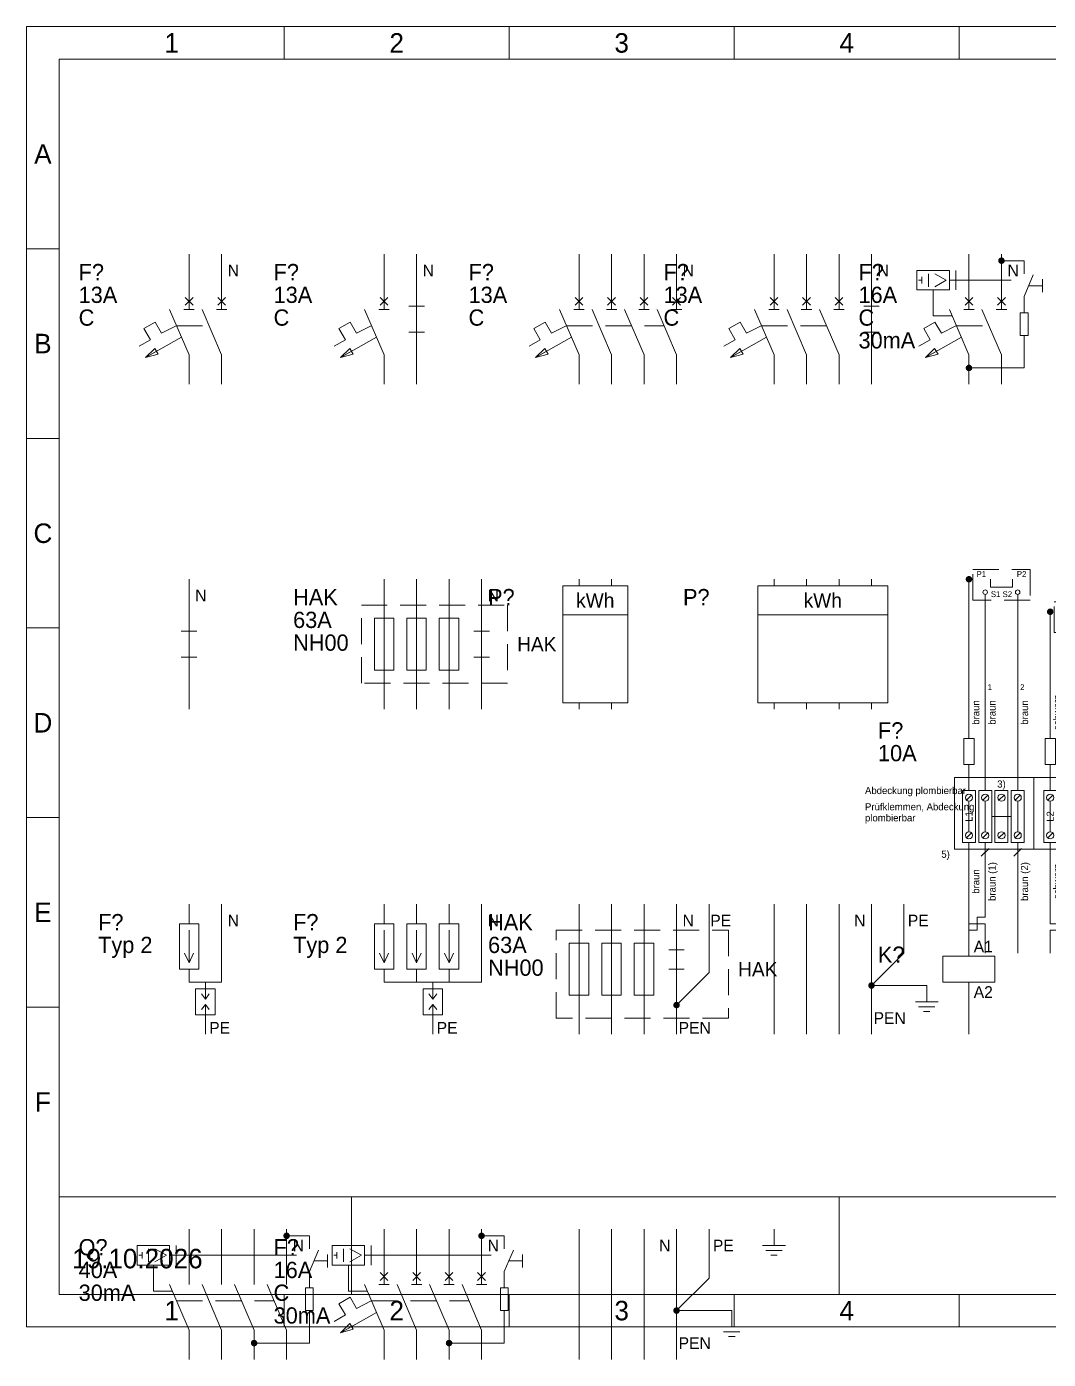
# Model space of a CAD drawing. Header units: millimetres. Extents: x 5 to 292, y 0 to 205.
# Drawn here: x 5 to 162.2, y 0 to 205 of the extents above; entities that cross this region are included whole.
import ezdxf
from ezdxf.enums import TextEntityAlignment as Align

# ---------------------------------------------------------------- set-up
doc = ezdxf.new("R2010")
doc.units = ezdxf.units.MM
doc.linetypes.add('DASHED', pattern=[6, 4, -2])
for name, color, linetype, lineweight in [('SCH_RAHMEN', 7, 'Continuous', 0), ('SCH_SCHRIFTFELD', 7, 'Continuous', 0), ('SCH_SYMBOLE', 7, 'Continuous', 0), ('SCH_TEXT', 7, 'Continuous', 0)]:
    doc.layers.add(name, color=color, linetype=linetype, lineweight=lineweight)

# ---------------------------------------------------------------- blocks, each defined once
blk = doc.blocks.new('SCHRIFTFELD')
at = {"layer": 'SCH_SCHRIFTFELD'}
for p, q in [((45, 0), (45, 15)), ((120, 0), (120, 15)), ((200, 0), (200, 15)), ((235, 0), (235, 15)), ((200, 7.5), (277, 7.5))]:
    blk.add_line(p, q, dxfattribs=at)
blk.add_lwpolyline([(0, 0), (277, 0), (277, 15), (0, 15), (0, 0)], dxfattribs=at)
for tag, p in [('GEZEICHNET', (2, 10)), ('OBJEKT', (47, 10)), ('TITEL', (122, 10)), ('AUFTRAG', (202, 10)), ('BLATT', (237, 10)), ('DATUM', (2, 4)), ('SCHEMA', (202, 3.5)), ('INDEX', (237, 3.5))]:
    blk.add_attdef(tag, p, '', height=3, dxfattribs=at)
blk = doc.blocks.new('LS_1PN')
at = {"layer": 'SCH_SYMBOLE'}
for p, q in [((0, 0), (0, -8.5)), ((5, 0), (5, -8.5)), ((-0.6, -7.85), (0.6, -6.65)), ((0.6, -7.85), (-0.6, -6.65)), ((4.4, -7.85), (5.6, -6.65)), ((5.6, -7.85), (4.4, -6.65)), ((-3, -8.5), (0, -15.5)), ((-0.8, -8.5), (0.8, -8.5)), ((2, -8.5), (5, -15.5)), ((4.2, -8.5), (5.8, -8.5)), ((-6.96, -11.44), (-5.23, -10.44)), ((-5.96, -13.17), (-6.96, -11.44)), ((-5.23, -10.44), (-4.23, -12.17)), ((-4.23, -12.17), (-2, -11)), ((-7.7, -14.17), (-5.96, -13.17)), ((-6.7, -15.9), (-1.17, -12.78)), ((-6.7, -15.9), (-5.28, -14.49)), ((-6.7, -15.9), (-5.02, -14.94)), ((-6.7, -15.9), (-4.76, -15.38)), ((-5.28, -14.49), (-4.76, -15.38)), ((0, -15.5), (0, -20)), ((5, -15.5), (5, -20))]:
    blk.add_line(p, q, dxfattribs=at)
at = {"layer": 'SCH_SYMBOLE', "linetype": 'DASHED'}
blk.add_line((-1.93, -11), (3.07, -11), dxfattribs=at)
at = {"layer": 'SCH_SYMBOLE'}
blk.add_text('N', height=1.8, dxfattribs=at).set_placement((6.8, -2.5), align=Align.MIDDLE_CENTER)
at = {"layer": 'SCH_TEXT'}
for tag, p in [('BMK', (-17, -4)), ('STROM', (-17, -7.5)), ('CHAR', (-17, -11))]:
    blk.add_attdef(tag, p, '', height=2.5, dxfattribs=at)
blk = doc.blocks.new('LS_1PT')
at = {"layer": 'SCH_SYMBOLE'}
for p, q in [((0, 0), (0, -8.5)), ((5, 0), (5, -20)), ((-0.6, -7.85), (0.6, -6.65)), ((0.6, -7.85), (-0.6, -6.65)), ((3.8, -8), (6.2, -8)), ((-3, -8.5), (0, -15.5)), ((-0.8, -8.5), (0.8, -8.5)), ((-6.96, -11.44), (-5.23, -10.44)), ((-5.96, -13.17), (-6.96, -11.44)), ((-5.23, -10.44), (-4.23, -12.17)), ((-4.23, -12.17), (-2, -11)), ((3.8, -12), (6.2, -12)), ((-7.7, -14.17), (-5.96, -13.17)), ((-6.7, -15.9), (-1.17, -12.78)), ((-6.7, -15.9), (-5.28, -14.49)), ((-6.7, -15.9), (-5.02, -14.94)), ((-6.7, -15.9), (-4.76, -15.38)), ((-5.28, -14.49), (-4.76, -15.38)), ((0, -15.5), (0, -20))]:
    blk.add_line(p, q, dxfattribs=at)
blk.add_text('N', height=1.8, dxfattribs=at).set_placement((6.8, -2.5), align=Align.MIDDLE_CENTER)
at = {"layer": 'SCH_TEXT'}
for tag, p in [('BMK', (-17, -4)), ('STROM', (-17, -7.5)), ('CHAR', (-17, -11))]:
    blk.add_attdef(tag, p, '', height=2.5, dxfattribs=at)
blk = doc.blocks.new('LS_3PN')
at = {"layer": 'SCH_SYMBOLE'}
for p, q in [((0, 0), (0, -8.5)), ((5, 0), (5, -8.5)), ((10, 0), (10, -8.5)), ((15, 0), (15, -8.5)), ((-0.6, -7.85), (0.6, -6.65)), ((0.6, -7.85), (-0.6, -6.65)), ((4.4, -7.85), (5.6, -6.65)), ((5.6, -7.85), (4.4, -6.65)), ((9.4, -7.85), (10.6, -6.65)), ((10.6, -7.85), (9.4, -6.65)), ((14.4, -7.85), (15.6, -6.65)), ((15.6, -7.85), (14.4, -6.65)), ((-3, -8.5), (0, -15.5)), ((-0.8, -8.5), (0.8, -8.5)), ((2, -8.5), (5, -15.5)), ((4.2, -8.5), (5.8, -8.5)), ((7, -8.5), (10, -15.5)), ((9.2, -8.5), (10.8, -8.5)), ((12, -8.5), (15, -15.5)), ((14.2, -8.5), (15.8, -8.5)), ((-6.96, -11.44), (-5.23, -10.44)), ((-5.96, -13.17), (-6.96, -11.44)), ((-5.23, -10.44), (-4.23, -12.17)), ((-4.23, -12.17), (-2, -11)), ((-7.7, -14.17), (-5.96, -13.17)), ((-6.7, -15.9), (-1.17, -12.78)), ((-6.7, -15.9), (-5.28, -14.49)), ((-6.7, -15.9), (-5.02, -14.94)), ((-6.7, -15.9), (-4.76, -15.38)), ((-5.28, -14.49), (-4.76, -15.38)), ((0, -15.5), (0, -20)), ((5, -15.5), (5, -20)), ((10, -15.5), (10, -20)), ((15, -15.5), (15, -20))]:
    blk.add_line(p, q, dxfattribs=at)
at = {"layer": 'SCH_SYMBOLE', "linetype": 'DASHED'}
blk.add_line((-1.93, -11), (13.07, -11), dxfattribs=at)
at = {"layer": 'SCH_SYMBOLE'}
blk.add_text('N', height=1.8, dxfattribs=at).set_placement((16.8, -2.5), align=Align.MIDDLE_CENTER)
at = {"layer": 'SCH_TEXT'}
for tag, p in [('BMK', (-17, -4)), ('STROM', (-17, -7.5)), ('CHAR', (-17, -11))]:
    blk.add_attdef(tag, p, '', height=2.5, dxfattribs=at)
blk = doc.blocks.new('LS_3PT')
at = {"layer": 'SCH_SYMBOLE'}
for p, q in [((0, 0), (0, -8.5)), ((5, 0), (5, -8.5)), ((10, 0), (10, -8.5)), ((15, 0), (15, -20)), ((-0.6, -7.85), (0.6, -6.65)), ((0.6, -7.85), (-0.6, -6.65)), ((4.4, -7.85), (5.6, -6.65)), ((5.6, -7.85), (4.4, -6.65)), ((9.4, -7.85), (10.6, -6.65)), ((10.6, -7.85), (9.4, -6.65)), ((13.8, -8), (16.2, -8)), ((-3, -8.5), (0, -15.5)), ((-0.8, -8.5), (0.8, -8.5)), ((2, -8.5), (5, -15.5)), ((4.2, -8.5), (5.8, -8.5)), ((7, -8.5), (10, -15.5)), ((9.2, -8.5), (10.8, -8.5)), ((-6.96, -11.44), (-5.23, -10.44)), ((-5.96, -13.17), (-6.96, -11.44)), ((-5.23, -10.44), (-4.23, -12.17)), ((-4.23, -12.17), (-2, -11)), ((13.8, -12), (16.2, -12)), ((-7.7, -14.17), (-5.96, -13.17)), ((-6.7, -15.9), (-1.17, -12.78)), ((-6.7, -15.9), (-5.28, -14.49)), ((-6.7, -15.9), (-5.02, -14.94)), ((-6.7, -15.9), (-4.76, -15.38)), ((-5.28, -14.49), (-4.76, -15.38)), ((0, -15.5), (0, -20)), ((5, -15.5), (5, -20)), ((10, -15.5), (10, -20))]:
    blk.add_line(p, q, dxfattribs=at)
at = {"layer": 'SCH_SYMBOLE', "linetype": 'DASHED'}
blk.add_line((-1.93, -11), (8.07, -11), dxfattribs=at)
at = {"layer": 'SCH_SYMBOLE'}
blk.add_text('N', height=1.8, dxfattribs=at).set_placement((16.8, -2.5), align=Align.MIDDLE_CENTER)
at = {"layer": 'SCH_TEXT'}
for tag, p in [('BMK', (-17, -4)), ('STROM', (-17, -7.5)), ('CHAR', (-17, -11))]:
    blk.add_attdef(tag, p, '', height=2.5, dxfattribs=at)
blk = doc.blocks.new('RCBO_1PN')
at = {"layer": 'SCH_SYMBOLE'}
for p, q in [((0, 0), (0, -8.5)), ((5, 0), (5, -8.5)), ((5, -1), (8.5, -1)), ((8.5, -1), (8.5, -3)), ((-8, -2.5), (-3, -2.5)), ((-8, -5.5), (-8, -2.5)), ((-7.75, -4), (-7.25, -4)), ((-7.25, -4.5), (-7.25, -3.5)), ((-6.25, -5), (-6.25, -3)), ((-5.25, -3), (-3.5, -4)), ((-3.5, -4), (-5.25, -5)), ((-3, -2.5), (-3, -5.5)), ((-3, -4), (6.5, -4)), ((-2, -2.5), (-2, -5.5)), ((8.5, -6.5), (9.9, -3.2)), ((11.3, -3.85), (11.3, -5.85)), ((-3, -5.5), (-8, -5.5)), ((9.2, -4.85), (11.3, -4.85)), ((-0.6, -7.85), (0.6, -6.65)), ((0.6, -7.85), (-0.6, -6.65)), ((4.4, -7.85), (5.6, -6.65)), ((5.6, -7.85), (4.4, -6.65)), ((8.5, -6.5), (8.5, -9)), ((-3, -8.5), (0, -15.5)), ((-0.8, -8.5), (0.8, -8.5)), ((2, -8.5), (5, -15.5)), ((4.2, -8.5), (5.8, -8.5)), ((7.9, -9), (9.1, -9)), ((7.9, -12.5), (7.9, -9)), ((9.1, -9), (9.1, -12.5)), ((-6.96, -11.44), (-5.23, -10.44)), ((-5.96, -13.17), (-6.96, -11.44)), ((-5.23, -10.44), (-4.23, -12.17)), ((-4.23, -12.17), (-2, -11)), ((-7.7, -14.17), (-5.96, -13.17)), ((-6.7, -15.9), (-1.17, -12.78)), ((9.1, -12.5), (7.9, -12.5)), ((8.5, -12.5), (8.5, -17.5)), ((-6.7, -15.9), (-5.28, -14.49)), ((-6.7, -15.9), (-5.02, -14.94)), ((-6.7, -15.9), (-4.76, -15.38)), ((-5.28, -14.49), (-4.76, -15.38)), ((0, -15.5), (0, -20)), ((5, -15.5), (5, -20)), ((8.5, -17.5), (0, -17.5))]:
    blk.add_line(p, q, dxfattribs=at)
at = {"layer": 'SCH_SYMBOLE', "linetype": 'DASHED'}
for p, q in [((-5.5, -5.5), (-5.5, -9.5)), ((-5.5, -9.5), (-2.57, -9.5)), ((-1.93, -11), (3.07, -11))]:
    blk.add_line(p, q, dxfattribs=at)
at = {"layer": 'SCH_SYMBOLE', "const_width": 0.5}
for points in [[(4.75, -1, 1), (5.25, -1, 1)], [(-0.25, -17.5, 1), (0.25, -17.5, 1)]]:
    blk.add_lwpolyline(points, format="xyb", close=True, dxfattribs=at)
at = {"layer": 'SCH_SYMBOLE'}
blk.add_text('N', height=1.8, dxfattribs=at).set_placement((6.8, -2.5), align=Align.MIDDLE_CENTER)
at = {"layer": 'SCH_TEXT'}
for tag, p in [('BMK', (-17, -4)), ('STROM', (-17, -7.5)), ('CHAR', (-17, -11)), ('IDN', (-17, -14.5))]:
    blk.add_attdef(tag, p, '', height=2.5, dxfattribs=at)
blk = doc.blocks.new('NTRENN_1P')
at = {"layer": 'SCH_SYMBOLE'}
for p, q in [((0, 0), (0, -20)), ((-1.2, -8), (1.2, -8)), ((-1.2, -12), (1.2, -12))]:
    blk.add_line(p, q, dxfattribs=at)
blk.add_text('N', height=1.8, dxfattribs=at).set_placement((1.8, -2.5), align=Align.MIDDLE_CENTER)
at = {"layer": 'SCH_TEXT'}
blk.add_attdef('BMK', (-14, -4), '', height=2.5, dxfattribs=at)
blk = doc.blocks.new('HAK_4P')
at = {"layer": 'SCH_SYMBOLE'}
for p, q in [((0, 0), (0, -6)), ((5, 0), (5, -6)), ((10, 0), (10, -6)), ((15, 0), (15, -20)), ((-1.5, -6), (1.5, -6)), ((-1.5, -14), (-1.5, -6)), ((0, -6), (0, -14)), ((1.5, -6), (1.5, -14)), ((3.5, -6), (6.5, -6)), ((3.5, -14), (3.5, -6)), ((5, -6), (5, -14)), ((6.5, -6), (6.5, -14)), ((8.5, -6), (11.5, -6)), ((8.5, -14), (8.5, -6)), ((10, -6), (10, -14)), ((11.5, -6), (11.5, -14)), ((13.8, -8), (16.2, -8)), ((13.8, -12), (16.2, -12)), ((1.5, -14), (-1.5, -14)), ((0, -14), (0, -20)), ((6.5, -14), (3.5, -14)), ((5, -14), (5, -20)), ((11.5, -14), (8.5, -14)), ((10, -14), (10, -20))]:
    blk.add_line(p, q, dxfattribs=at)
at = {"layer": 'SCH_SYMBOLE', "linetype": 'DASHED'}
for p, q in [((-3.5, -4), (19, -4)), ((-3.5, -16), (-3.5, -4)), ((19, -4), (19, -16)), ((19, -16), (-3.5, -16))]:
    blk.add_line(p, q, dxfattribs=at)
at = {"layer": 'SCH_SYMBOLE'}
for s, height, p in [('N', 1.8, (16.8, -2.5)), ('HAK', 2.2, (23.5, -10))]:
    blk.add_text(s, height=height, dxfattribs=at).set_placement(p, align=Align.MIDDLE_CENTER)
at = {"layer": 'SCH_TEXT'}
for tag, p in [('BMK', (-14, -4)), ('STROM', (-14, -7.5)), ('GROESSE', (-14, -11))]:
    blk.add_attdef(tag, p, '', height=2.5, dxfattribs=at)
blk = doc.blocks.new('ZAEHLER_2P')
at = {"layer": 'SCH_SYMBOLE'}
for p, q in [((0, 0), (0, -1)), ((5, 0), (5, -1)), ((-2.5, -1), (7.5, -1)), ((-2.5, -19), (-2.5, -1)), ((7.5, -1), (7.5, -19)), ((-2.5, -5.5), (7.5, -5.5)), ((7.5, -19), (-2.5, -19)), ((0, -19), (0, -20)), ((5, -19), (5, -20))]:
    blk.add_line(p, q, dxfattribs=at)
blk.add_text('kWh', height=2.2, dxfattribs=at).set_placement((2.5, -3.25), align=Align.MIDDLE_CENTER)
at = {"layer": 'SCH_TEXT'}
for tag, p in [('BMK', (-14, -4)), ('ZAEHLERNR', (-14, -7.5))]:
    blk.add_attdef(tag, p, '', height=2.5, dxfattribs=at)
blk = doc.blocks.new('ZAEHLER_4P')
at = {"layer": 'SCH_SYMBOLE'}
for p, q in [((0, 0), (0, -1)), ((5, 0), (5, -1)), ((10, 0), (10, -1)), ((15, 0), (15, -1)), ((-2.5, -1), (17.5, -1)), ((-2.5, -19), (-2.5, -1)), ((17.5, -1), (17.5, -19)), ((-2.5, -5.5), (17.5, -5.5)), ((17.5, -19), (-2.5, -19)), ((0, -19), (0, -20)), ((5, -19), (5, -20)), ((10, -19), (10, -20)), ((15, -19), (15, -20))]:
    blk.add_line(p, q, dxfattribs=at)
blk.add_text('kWh', height=2.2, dxfattribs=at).set_placement((7.5, -3.25), align=Align.MIDDLE_CENTER)
at = {"layer": 'SCH_TEXT'}
for tag, p in [('BMK', (-14, -4)), ('ZAEHLERNR', (-14, -7.5))]:
    blk.add_attdef(tag, p, '', height=2.5, dxfattribs=at)
blk = doc.blocks.new('ZW_WANDLER')
at = {"layer": 'SCH_SYMBOLE'}
for p, q in [((0, 0), (0, -24.5)), ((3.3, 0), (3.3, -1.2)), ((6.7, -1.2), (6.7, 0)), ((3.3, -1.2), (6.7, -1.2)), ((2.5, -2.35), (2.5, -32.5)), ((7.5, -2.35), (7.5, -32.5)), ((12.5, -5), (12.5, -24.5)), ((15.8, -5), (15.8, -6.2)), ((19.2, -6.2), (19.2, -5)), ((15, -7.35), (15, -32.5)), ((15.8, -6.2), (19.2, -6.2)), ((20, -7.35), (20, -32.5)), ((25, -10), (25, -24.5)), ((28.3, -10), (28.3, -11.2)), ((31.7, -11.2), (31.7, -10)), ((28.3, -11.2), (31.7, -11.2)), ((27.5, -12.35), (27.5, -32.5)), ((32.5, -12.35), (32.5, -32.5)), ((37.5, -15), (37.5, -32.5)), ((-0.8, -24.5), (0.8, -24.5)), ((-0.8, -28.5), (-0.8, -24.5)), ((0.8, -24.5), (0.8, -28.5)), ((11.7, -24.5), (13.3, -24.5)), ((11.7, -28.5), (11.7, -24.5)), ((13.3, -24.5), (13.3, -28.5)), ((24.2, -24.5), (25.8, -24.5)), ((24.2, -28.5), (24.2, -24.5)), ((25.8, -24.5), (25.8, -28.5)), ((36.4, -25), (38.6, -25)), ((0.8, -28.5), (-0.8, -28.5)), ((0, -28.5), (0, -32.5)), ((13.3, -28.5), (11.7, -28.5)), ((12.5, -28.5), (12.5, -32.5)), ((25.8, -28.5), (24.2, -28.5)), ((25, -28.5), (25, -32.5)), ((36.4, -27), (38.6, -27)), ((-2.25, -30.5), (39.75, -30.5)), ((-2.25, -41.5), (-2.25, -30.5)), ((10, -30.5), (10, -41.5)), ((22.5, -30.5), (22.5, -41.5)), ((35, -30.5), (35, -41.5)), ((39.75, -30.5), (39.75, -41.5)), ((-1, -32.5), (1, -32.5)), ((-1, -40.5), (-1, -32.5)), ((1, -32.5), (1, -40.5)), ((1.5, -32.5), (3.5, -32.5)), ((1.5, -40.5), (1.5, -32.5)), ((3.5, -32.5), (3.5, -40.5)), ((4, -32.5), (6, -32.5)), ((4, -40.5), (4, -32.5)), ((6, -32.5), (6, -40.5)), ((6.5, -32.5), (8.5, -32.5)), ((6.5, -40.5), (6.5, -32.5)), ((8.5, -32.5), (8.5, -40.5)), ((11.5, -32.5), (13.5, -32.5)), ((11.5, -40.5), (11.5, -32.5)), ((13.5, -32.5), (13.5, -40.5)), ((14, -32.5), (16, -32.5)), ((14, -40.5), (14, -32.5)), ((16, -32.5), (16, -40.5)), ((16.5, -32.5), (18.5, -32.5)), ((16.5, -40.5), (16.5, -32.5)), ((18.5, -32.5), (18.5, -40.5)), ((19, -32.5), (21, -32.5)), ((19, -40.5), (19, -32.5)), ((21, -32.5), (21, -40.5)), ((24, -32.5), (26, -32.5)), ((24, -40.5), (24, -32.5)), ((26, -32.5), (26, -40.5)), ((26.5, -32.5), (28.5, -32.5)), ((26.5, -40.5), (26.5, -32.5)), ((28.5, -32.5), (28.5, -40.5)), ((29, -32.5), (31, -32.5)), ((29, -40.5), (29, -32.5)), ((31, -32.5), (31, -40.5)), ((31.5, -32.5), (33.5, -32.5)), ((31.5, -40.5), (31.5, -32.5)), ((33.5, -32.5), (33.5, -40.5)), ((36.5, -32.5), (38.5, -32.5)), ((36.5, -40.5), (36.5, -32.5)), ((38.5, -32.5), (38.5, -40.5)), ((-0.44, -34.04), (0.44, -33.16)), ((0, -34.2), (0, -38.8)), ((2.06, -34.04), (2.94, -33.16)), ((2.5, -34.2), (2.5, -38.8)), ((4.56, -34.04), (5.44, -33.16)), ((7.06, -34.04), (7.94, -33.16)), ((7.5, -34.2), (7.5, -38.8)), ((12.06, -34.04), (12.94, -33.16)), ((12.5, -34.2), (12.5, -38.8)), ((14.56, -34.04), (15.44, -33.16)), ((15, -34.2), (15, -38.8)), ((17.06, -34.04), (17.94, -33.16)), ((19.56, -34.04), (20.44, -33.16)), ((20, -34.2), (20, -38.8)), ((24.56, -34.04), (25.44, -33.16)), ((25, -34.2), (25, -38.8)), ((27.06, -34.04), (27.94, -33.16)), ((27.5, -34.2), (27.5, -38.8)), ((29.56, -34.04), (30.44, -33.16)), ((32.06, -34.04), (32.94, -33.16)), ((32.5, -34.2), (32.5, -38.8)), ((37.06, -34.04), (37.94, -33.16)), ((37.5, -34.2), (37.5, -38.8)), ((3.5, -36.5), (6.5, -36.5)), ((16, -36.5), (19, -36.5)), ((28.5, -36.5), (31.5, -36.5)), ((1, -40.5), (-1, -40.5)), ((-0.44, -39.84), (0.44, -38.96)), ((0, -40.5), (0, -53)), ((3.5, -40.5), (1.5, -40.5)), ((2.06, -39.84), (2.94, -38.96)), ((2.5, -40.5), (2.5, -52)), ((6, -40.5), (4, -40.5)), ((4.56, -39.84), (5.44, -38.96)), ((8.5, -40.5), (6.5, -40.5)), ((7.06, -39.84), (7.94, -38.96)), ((7.5, -40.5), (7.5, -57.5)), ((13.5, -40.5), (11.5, -40.5)), ((12.06, -39.84), (12.94, -38.96)), ((12.5, -40.5), (12.5, -53)), ((16, -40.5), (14, -40.5)), ((14.56, -39.84), (15.44, -38.96)), ((15, -40.5), (15, -52)), ((18.5, -40.5), (16.5, -40.5)), ((17.06, -39.84), (17.94, -38.96)), ((21, -40.5), (19, -40.5)), ((19.56, -39.84), (20.44, -38.96)), ((20, -40.5), (20, -57.5)), ((26, -40.5), (24, -40.5)), ((24.56, -39.84), (25.44, -38.96)), ((25, -40.5), (25, -53)), ((28.5, -40.5), (26.5, -40.5)), ((27.06, -39.84), (27.94, -38.96)), ((27.5, -40.5), (27.5, -52)), ((31, -40.5), (29, -40.5)), ((29.56, -39.84), (30.44, -38.96)), ((33.5, -40.5), (31.5, -40.5)), ((32.06, -39.84), (32.94, -38.96)), ((32.5, -40.5), (32.5, -57.5)), ((38.5, -40.5), (36.5, -40.5)), ((37.06, -39.84), (37.94, -38.96)), ((37.5, -40.5), (37.5, -57.5)), ((39.75, -41.5), (-2.25, -41.5)), ((1.9, -42.6), (3.1, -41.4)), ((6.9, -42.6), (8.1, -41.4)), ((14.4, -42.6), (15.6, -41.4)), ((19.4, -42.6), (20.6, -41.4)), ((26.9, -42.6), (28.1, -41.4)), ((31.9, -42.6), (33.1, -41.4)), ((0, -53), (2.5, -53)), ((2.5, -52), (1.25, -52)), ((1.25, -52), (1.25, -54)), ((2.5, -53), (2.5, -57.5)), ((12.5, -53), (15, -53)), ((15, -52), (13.75, -52)), ((13.75, -52), (13.75, -54)), ((15, -53), (15, -57.5)), ((25, -53), (27.5, -53)), ((27.5, -52), (26.25, -52)), ((26.25, -52), (26.25, -54)), ((27.5, -53), (27.5, -57.5)), ((1.25, -54), (0, -54)), ((0, -54), (0, -57.5)), ((13.75, -54), (12.5, -54)), ((12.5, -54), (12.5, -57.5)), ((26.25, -54), (25, -54)), ((25, -54), (25, -57.5))]:
    blk.add_line(p, q, dxfattribs=at)
at = {"layer": 'SCH_SYMBOLE', "linetype": 'DASHED'}
for p, q in [((0.6, 1.5), (9.4, 1.5)), ((0.6, -3.2), (0.6, 1.5)), ((9.4, 1.5), (9.4, -3.2)), ((9.4, -3.2), (0.6, -3.2)), ((13.1, -3.5), (21.9, -3.5)), ((13.1, -8.2), (13.1, -3.5)), ((21.9, -3.5), (21.9, -8.2)), ((21.9, -8.2), (13.1, -8.2)), ((25.6, -8.5), (34.4, -8.5)), ((25.6, -13.2), (25.6, -8.5)), ((34.4, -8.5), (34.4, -13.2)), ((34.4, -13.2), (25.6, -13.2))]:
    blk.add_line(p, q, dxfattribs=at)
at = {"layer": 'SCH_SYMBOLE', "const_width": 0.5}
for points in [[(-0.25, 0, 1), (0.25, 0, 1)], [(12.25, -5, 1), (12.75, -5, 1)], [(24.75, -10, 1), (25.25, -10, 1)], [(37.25, -15, 1), (37.75, -15, 1)]]:
    blk.add_lwpolyline(points, format="xyb", close=True, dxfattribs=at)
at = {"layer": 'SCH_SYMBOLE'}
for centre, radius in [((2.5, -2), 0.35), ((7.5, -2), 0.35), ((15, -7), 0.35), ((20, -7), 0.35), ((27.5, -12), 0.35), ((32.5, -12), 0.35), ((0, -33.6), 0.55), ((2.5, -33.6), 0.55), ((5, -33.6), 0.55), ((7.5, -33.6), 0.55), ((12.5, -33.6), 0.55), ((15, -33.6), 0.55), ((17.5, -33.6), 0.55), ((20, -33.6), 0.55), ((25, -33.6), 0.55), ((27.5, -33.6), 0.55), ((30, -33.6), 0.55), ((32.5, -33.6), 0.55), ((37.5, -33.6), 0.55), ((0, -39.4), 0.55), ((2.5, -39.4), 0.55), ((5, -39.4), 0.55), ((7.5, -39.4), 0.55), ((12.5, -39.4), 0.55), ((15, -39.4), 0.55), ((17.5, -39.4), 0.55), ((20, -39.4), 0.55), ((25, -39.4), 0.55), ((27.5, -39.4), 0.55), ((30, -39.4), 0.55), ((32.5, -39.4), 0.55), ((37.5, -39.4), 0.55)]:
    blk.add_circle(centre, radius, dxfattribs=at)
for s, height, p in [('P1', 0.9, (1.9, 0.8)), ('P2', 0.9, (8.1, 0.8)), ('S1', 0.9, (4.1, -2.3)), ('S2', 0.9, (5.9, -2.3)), ('P1', 0.9, (14.4, -4.2)), ('P2', 0.9, (20.6, -4.2)), ('S1', 0.9, (16.6, -7.3)), ('S2', 0.9, (18.4, -7.3)), ('P1', 0.9, (26.9, -9.2)), ('P2', 0.9, (33.1, -9.2)), ('S1', 0.9, (29.1, -12.3)), ('S2', 0.9, (30.9, -12.3)), ('1', 0.9, (3.2, -16.6)), ('2', 0.9, (8.2, -16.6)), ('3', 0.9, (15.7, -16.6)), ('4', 0.9, (20.7, -16.6)), ('5', 0.9, (28.2, -16.6)), ('6', 0.9, (33.2, -16.6)), ('3)', 1.1, (5, -31.5)), ('3)', 1.1, (17.5, -31.5)), ('3)', 1.1, (30, -31.5)), ('5)', 1.1, (-3.6, -42.3))]:
    blk.add_text(s, height=height, dxfattribs=at).set_placement(p, align=Align.MIDDLE_CENTER)
for s, p in [('schwarz', (13.55, -20.5)), ('schwarz', (16.05, -20.5)), ('schwarz', (21.05, -20.5)), ('braun', (1.05, -20.5)), ('braun', (3.55, -20.5)), ('braun', (8.55, -20.5)), ('grau', (26.05, -20.5)), ('grau', (28.55, -20.5)), ('grau', (33.55, -20.5)), ('blau', (38.55, -20.5)), ('L1', (0, -36.5)), ('L2', (12.5, -36.5)), ('L3', (25, -36.5)), ('N', (37.5, -36.5)), ('schwarz (3)', (16.05, -46.5)), ('schwarz (4)', (21.05, -46.5)), ('braun', (1.05, -46.5)), ('braun (1)', (3.55, -46.5)), ('braun (2)', (8.55, -46.5)), ('schwarz', (13.55, -46.5)), ('grau (5)', (28.55, -46.5)), ('grau (6)', (33.55, -46.5)), ('grau', (26.05, -46.5)), ('blau', (38.55, -46.5))]:
    blk.add_text(s, height=1.1, rotation=90, dxfattribs=at).set_placement(p, align=Align.MIDDLE_CENTER)
for s, height, p in [('Leiterquerschnitte:', 1.5, (42, -17.5)), ('Anstelle der Aussenleiterfarben sind auch', 1.2, (42, -30)), ('Abdeckung plombierbar', 1.1, (-16, -32.5)), ('schwarze nummerierte Leiter (1 bis 6) möglich', 1.2, (42, -31.8)), ('Prüfklemmen, Abdeckung', 1.1, (-16, -35)), ('3) Lasche erst nach Zählermontage öffnen', 1.2, (42, -35)), ('plombierbar', 1.1, (-16, -36.7)), ('5) Leiterenden mit S1 bzw. S2 bezeichnen,', 1.2, (42, -37)), ('sofern unnummeriert', 1.2, (43.6, -38.8))]:
    blk.add_text(s, height=height, dxfattribs=at).set_placement(p, align=Align.MIDDLE_LEFT)
at = {"layer": 'SCH_TEXT'}
for tag, p, height in [('QI', (42, -20.5), 1.5), ('FBMK', (-14, -24.5), 2.5), ('QU', (42, -23), 1.5), ('QK', (42, -25.5), 1.5), ('FSTROM', (-14, -28), 2.5)]:
    blk.add_attdef(tag, p, '', height=height, dxfattribs=at)
blk = doc.blocks.new('SPD_2P_1')
at = {"layer": 'SCH_SYMBOLE'}
for p, q in [((0, 0), (0, -3)), ((5, 0), (5, -12)), ((-1.5, -3), (1.5, -3)), ((-1.5, -10), (-1.5, -3)), ((0, -4), (0, -9)), ((1.5, -3), (1.5, -10)), ((0, -9), (-0.7, -7.5)), ((0, -9), (0.7, -7.5)), ((1.5, -10), (-1.5, -10)), ((0, -10), (0, -12)), ((0, -12), (5, -12)), ((2.5, -12), (2.5, -13)), ((1, -13), (4, -13)), ((1, -17), (1, -13)), ((2.5, -14.6), (1.9, -13.8)), ((2.5, -13), (2.5, -14.6)), ((2.5, -14.6), (3.1, -13.8)), ((4, -13), (4, -17)), ((2.5, -15.4), (1.9, -16.2)), ((2.5, -17), (2.5, -15.4)), ((2.5, -15.4), (3.1, -16.2)), ((4, -17), (1, -17)), ((2.5, -17), (2.5, -20))]:
    blk.add_line(p, q, dxfattribs=at)
for s, p in [('N', (6.8, -2.5)), ('PE', (4.7, -19))]:
    blk.add_text(s, height=1.8, dxfattribs=at).set_placement(p, align=Align.MIDDLE_CENTER)
at = {"layer": 'SCH_TEXT'}
for tag, p in [('BMK', (-14, -4)), ('TYP', (-14, -7.5))]:
    blk.add_attdef(tag, p, '', height=2.5, dxfattribs=at)
blk = doc.blocks.new('SPD_4P_1')
at = {"layer": 'SCH_SYMBOLE'}
for p, q in [((0, 0), (0, -3)), ((5, 0), (5, -3)), ((10, 0), (10, -3)), ((15, 0), (15, -12)), ((-1.5, -3), (1.5, -3)), ((-1.5, -10), (-1.5, -3)), ((0, -4), (0, -9)), ((1.5, -3), (1.5, -10)), ((3.5, -3), (6.5, -3)), ((3.5, -10), (3.5, -3)), ((5, -4), (5, -9)), ((6.5, -3), (6.5, -10)), ((8.5, -3), (11.5, -3)), ((8.5, -10), (8.5, -3)), ((10, -4), (10, -9)), ((11.5, -3), (11.5, -10)), ((0, -9), (-0.7, -7.5)), ((0, -9), (0.7, -7.5)), ((5, -9), (4.3, -7.5)), ((5, -9), (5.7, -7.5)), ((10, -9), (9.3, -7.5)), ((10, -9), (10.7, -7.5)), ((1.5, -10), (-1.5, -10)), ((0, -10), (0, -12)), ((6.5, -10), (3.5, -10)), ((5, -10), (5, -12)), ((11.5, -10), (8.5, -10)), ((10, -10), (10, -12)), ((0, -12), (15, -12)), ((7.5, -12), (7.5, -13)), ((6, -13), (9, -13)), ((6, -17), (6, -13)), ((7.5, -14.6), (6.9, -13.8)), ((7.5, -13), (7.5, -14.6)), ((7.5, -14.6), (8.1, -13.8)), ((9, -13), (9, -17)), ((7.5, -15.4), (6.9, -16.2)), ((7.5, -17), (7.5, -15.4)), ((7.5, -15.4), (8.1, -16.2)), ((9, -17), (6, -17)), ((7.5, -17), (7.5, -20))]:
    blk.add_line(p, q, dxfattribs=at)
for s, p in [('N', (16.8, -2.5)), ('PE', (9.7, -19))]:
    blk.add_text(s, height=1.8, dxfattribs=at).set_placement(p, align=Align.MIDDLE_CENTER)
at = {"layer": 'SCH_TEXT'}
for tag, p in [('BMK', (-14, -4)), ('TYP', (-14, -7.5))]:
    blk.add_attdef(tag, p, '', height=2.5, dxfattribs=at)
blk = doc.blocks.new('HAK_TNCS')
at = {"layer": 'SCH_SYMBOLE'}
for p, q in [((0, 0), (0, -6)), ((5, 0), (5, -6)), ((10, 0), (10, -6)), ((15, 0), (15, -20)), ((20, -10.5), (20, 0)), ((-1.5, -6), (1.5, -6)), ((-1.5, -14), (-1.5, -6)), ((0, -6), (0, -14)), ((1.5, -6), (1.5, -14)), ((3.5, -6), (6.5, -6)), ((3.5, -14), (3.5, -6)), ((5, -6), (5, -14)), ((6.5, -6), (6.5, -14)), ((8.5, -6), (11.5, -6)), ((8.5, -14), (8.5, -6)), ((10, -6), (10, -14)), ((11.5, -6), (11.5, -14)), ((13.8, -7), (16.2, -7)), ((13.8, -10), (16.2, -10)), ((15, -15.5), (20, -10.5)), ((1.5, -14), (-1.5, -14)), ((0, -14), (0, -20)), ((6.5, -14), (3.5, -14)), ((5, -14), (5, -20)), ((11.5, -14), (8.5, -14)), ((10, -14), (10, -20))]:
    blk.add_line(p, q, dxfattribs=at)
at = {"layer": 'SCH_SYMBOLE', "linetype": 'DASHED'}
for p, q in [((-3.5, -4), (23, -4)), ((-3.5, -17.5), (-3.5, -4)), ((23, -4), (23, -17.5)), ((23, -17.5), (-3.5, -17.5))]:
    blk.add_line(p, q, dxfattribs=at)
at = {"layer": 'SCH_SYMBOLE', "const_width": 0.5}
blk.add_lwpolyline([(14.75, -15.5, 1), (15.25, -15.5, 1)], format="xyb", close=True, dxfattribs=at)
at = {"layer": 'SCH_SYMBOLE'}
for s, height, p in [('N', 1.8, (16.8, -2.5)), ('PE', 1.8, (21.8, -2.5)), ('HAK', 2.2, (27.5, -10)), ('PEN', 1.8, (17.8, -19))]:
    blk.add_text(s, height=height, dxfattribs=at).set_placement(p, align=Align.MIDDLE_CENTER)
at = {"layer": 'SCH_TEXT'}
for tag, p in [('BMK', (-14, -4)), ('STROM', (-14, -7.5)), ('GROESSE', (-14, -11))]:
    blk.add_attdef(tag, p, '', height=2.5, dxfattribs=at)
blk = doc.blocks.new('TNC_TNS')
at = {"layer": 'SCH_SYMBOLE'}
for p, q in [((0, 0), (0, -20)), ((5, 0), (5, -20)), ((10, 0), (10, -20)), ((15, 0), (15, -20)), ((20, -7.5), (20, 0)), ((15, -12.5), (20, -7.5)), ((15, -12.5), (23.5, -12.5)), ((23.5, -12.5), (23.5, -15)), ((21.75, -15), (25.25, -15)), ((22.25, -15.75), (24.75, -15.75)), ((23, -16.5), (24, -16.5))]:
    blk.add_line(p, q, dxfattribs=at)
at = {"layer": 'SCH_SYMBOLE', "const_width": 0.5}
blk.add_lwpolyline([(14.75, -12.5, 1), (15.25, -12.5, 1)], format="xyb", close=True, dxfattribs=at)
at = {"layer": 'SCH_SYMBOLE'}
for s, p in [('N', (13.2, -2.5)), ('PE', (22.2, -2.5)), ('PEN', (17.8, -17.5))]:
    blk.add_text(s, height=1.8, dxfattribs=at).set_placement(p, align=Align.MIDDLE_CENTER)
at = {"layer": 'SCH_TEXT'}
blk.add_attdef('BMK', (-14, -4), '', height=2.5, dxfattribs=at)
blk = doc.blocks.new('SPULE_1P')
at = {"layer": 'SCH_SYMBOLE'}
for p, q in [((0, 0), (0, -8)), ((-4, -8), (4, -8)), ((-4, -12), (-4, -8)), ((4, -8), (4, -12)), ((4, -12), (-4, -12)), ((0, -12), (0, -20))]:
    blk.add_line(p, q, dxfattribs=at)
for s, p in [('A1', (2.2, -6.5)), ('A2', (2.2, -13.5))]:
    blk.add_text(s, height=1.8, dxfattribs=at).set_placement(p, align=Align.MIDDLE_CENTER)
at = {"layer": 'SCH_TEXT'}
for tag, p in [('BMK', (-14, -9)), ('TEXT', (-14, -12.5))]:
    blk.add_attdef(tag, p, '', height=2.5, dxfattribs=at)
blk = doc.blocks.new('FI_4P')
at = {"layer": 'SCH_SYMBOLE'}
for p, q in [((0, 0), (0, -8.5)), ((5, 0), (5, -8.5)), ((10, 0), (10, -8.5)), ((15, 0), (15, -8.5)), ((15, -1), (18.5, -1)), ((18.5, -1), (18.5, -3)), ((-8, -2.5), (-3, -2.5)), ((-8, -5.5), (-8, -2.5)), ((-7.75, -4), (-7.25, -4)), ((-7.25, -4.5), (-7.25, -3.5)), ((-6.25, -5), (-6.25, -3)), ((-5.25, -3), (-3.5, -4)), ((-3.5, -4), (-5.25, -5)), ((-3, -2.5), (-3, -5.5)), ((-3, -4), (16.5, -4)), ((-2, -2.5), (-2, -5.5)), ((18.5, -6.5), (19.9, -3.2)), ((21.3, -3.85), (21.3, -5.85)), ((-3, -5.5), (-8, -5.5)), ((19.2, -4.85), (21.3, -4.85)), ((18.5, -6.5), (18.5, -9)), ((-3, -8.5), (0, -15.5)), ((2, -8.5), (5, -15.5)), ((7, -8.5), (10, -15.5)), ((12, -8.5), (15, -15.5)), ((17.9, -9), (19.1, -9)), ((17.9, -12.5), (17.9, -9)), ((19.1, -9), (19.1, -12.5)), ((19.1, -12.5), (17.9, -12.5)), ((18.5, -12.5), (18.5, -17.5)), ((0, -15.5), (0, -20)), ((5, -15.5), (5, -20)), ((10, -15.5), (10, -20)), ((15, -15.5), (15, -20)), ((18.5, -17.5), (10, -17.5))]:
    blk.add_line(p, q, dxfattribs=at)
at = {"layer": 'SCH_SYMBOLE', "linetype": 'DASHED'}
for p, q in [((-5.5, -5.5), (-5.5, -9.5)), ((-5.5, -9.5), (-2.57, -9.5)), ((-1.93, -11), (13.07, -11))]:
    blk.add_line(p, q, dxfattribs=at)
at = {"layer": 'SCH_SYMBOLE', "const_width": 0.5}
for points in [[(14.75, -1, 1), (15.25, -1, 1)], [(9.75, -17.5, 1), (10.25, -17.5, 1)]]:
    blk.add_lwpolyline(points, format="xyb", close=True, dxfattribs=at)
at = {"layer": 'SCH_SYMBOLE'}
blk.add_text('N', height=1.8, dxfattribs=at).set_placement((16.8, -2.5), align=Align.MIDDLE_CENTER)
at = {"layer": 'SCH_TEXT'}
for tag, p in [('BMK', (-17, -4)), ('STROM', (-17, -7.5)), ('IDN', (-17, -11))]:
    blk.add_attdef(tag, p, '', height=2.5, dxfattribs=at)
blk = doc.blocks.new('RCBO_4P')
at = {"layer": 'SCH_SYMBOLE'}
for p, q in [((0, 0), (0, -8.5)), ((5, 0), (5, -8.5)), ((10, 0), (10, -8.5)), ((15, 0), (15, -8.5)), ((15, -1), (18.5, -1)), ((18.5, -1), (18.5, -3)), ((-8, -2.5), (-3, -2.5)), ((-8, -5.5), (-8, -2.5)), ((-7.75, -4), (-7.25, -4)), ((-7.25, -4.5), (-7.25, -3.5)), ((-6.25, -5), (-6.25, -3)), ((-5.25, -3), (-3.5, -4)), ((-3.5, -4), (-5.25, -5)), ((-3, -2.5), (-3, -5.5)), ((-3, -4), (16.5, -4)), ((-2, -2.5), (-2, -5.5)), ((18.5, -6.5), (19.9, -3.2)), ((21.3, -3.85), (21.3, -5.85)), ((-3, -5.5), (-8, -5.5)), ((19.2, -4.85), (21.3, -4.85)), ((-0.6, -7.85), (0.6, -6.65)), ((0.6, -7.85), (-0.6, -6.65)), ((4.4, -7.85), (5.6, -6.65)), ((5.6, -7.85), (4.4, -6.65)), ((9.4, -7.85), (10.6, -6.65)), ((10.6, -7.85), (9.4, -6.65)), ((14.4, -7.85), (15.6, -6.65)), ((15.6, -7.85), (14.4, -6.65)), ((18.5, -6.5), (18.5, -9)), ((-3, -8.5), (0, -15.5)), ((-0.8, -8.5), (0.8, -8.5)), ((2, -8.5), (5, -15.5)), ((4.2, -8.5), (5.8, -8.5)), ((7, -8.5), (10, -15.5)), ((9.2, -8.5), (10.8, -8.5)), ((12, -8.5), (15, -15.5)), ((14.2, -8.5), (15.8, -8.5)), ((17.9, -9), (19.1, -9)), ((17.9, -12.5), (17.9, -9)), ((19.1, -9), (19.1, -12.5)), ((-6.96, -11.44), (-5.23, -10.44)), ((-5.96, -13.17), (-6.96, -11.44)), ((-5.23, -10.44), (-4.23, -12.17)), ((-4.23, -12.17), (-2, -11)), ((-7.7, -14.17), (-5.96, -13.17)), ((-6.7, -15.9), (-1.17, -12.78)), ((19.1, -12.5), (17.9, -12.5)), ((18.5, -12.5), (18.5, -17.5)), ((-6.7, -15.9), (-5.28, -14.49)), ((-6.7, -15.9), (-5.02, -14.94)), ((-6.7, -15.9), (-4.76, -15.38)), ((-5.28, -14.49), (-4.76, -15.38)), ((0, -15.5), (0, -20)), ((5, -15.5), (5, -20)), ((10, -15.5), (10, -20)), ((15, -15.5), (15, -20)), ((18.5, -17.5), (10, -17.5))]:
    blk.add_line(p, q, dxfattribs=at)
at = {"layer": 'SCH_SYMBOLE', "linetype": 'DASHED'}
for p, q in [((-5.5, -5.5), (-5.5, -9.5)), ((-5.5, -9.5), (-2.57, -9.5)), ((-1.93, -11), (13.07, -11))]:
    blk.add_line(p, q, dxfattribs=at)
at = {"layer": 'SCH_SYMBOLE', "const_width": 0.5}
for points in [[(14.75, -1, 1), (15.25, -1, 1)], [(9.75, -17.5, 1), (10.25, -17.5, 1)]]:
    blk.add_lwpolyline(points, format="xyb", close=True, dxfattribs=at)
at = {"layer": 'SCH_SYMBOLE'}
blk.add_text('N', height=1.8, dxfattribs=at).set_placement((16.8, -2.5), align=Align.MIDDLE_CENTER)
at = {"layer": 'SCH_TEXT'}
for tag, p in [('BMK', (-17, -4)), ('STROM', (-17, -7.5)), ('CHAR', (-17, -11)), ('IDN', (-17, -14.5))]:
    blk.add_attdef(tag, p, '', height=2.5, dxfattribs=at)
blk = doc.blocks.new('ERDE_1P')
at = {"layer": 'SCH_SYMBOLE'}
for p, q in [((0, 0), (0, -2.5)), ((-1.75, -2.5), (1.75, -2.5)), ((-1.25, -3.25), (1.25, -3.25)), ((-0.5, -4), (0.5, -4))]:
    blk.add_line(p, q, dxfattribs=at)
at = {"layer": 'SCH_TEXT'}
blk.add_attdef('BMK', (-14, -2), '', height=2.5, dxfattribs=at)

msp = doc.modelspace()

# ---------------------------------------------------------------- linework, layer by layer
at = {"layer": 'SCH_RAHMEN'}
for p, q in [((44.62, 200), (44.62, 205)), ((79.25, 200), (79.25, 205)), ((113.88, 200), (113.88, 205)), ((148.5, 200), (148.5, 205)), ((5, 170.83), (10, 170.83)), ((5, 141.67), (10, 141.67)), ((5, 112.5), (10, 112.5)), ((5, 83.33), (10, 83.33)), ((5, 54.17), (10, 54.17)), ((44.62, 5), (44.62, 10)), ((79.25, 5), (79.25, 10)), ((113.88, 5), (113.88, 10)), ((148.5, 5), (148.5, 10))]:
    msp.add_line(p, q, dxfattribs=at)
for points in [[(5, 5), (292, 5), (292, 205), (5, 205), (5, 5)], [(10, 10), (287, 10), (287, 200), (10, 200), (10, 10)]]:
    msp.add_lwpolyline(points, dxfattribs=at)

# ---------------------------------------------------------------- block references
at = {"layer": 'SCH_SCHRIFTFELD'}
msp.add_blockref('SCHRIFTFELD', (10, 10), dxfattribs=at).add_auto_attribs({'DATUM': '19.10.2026', 'BLATT': '1', 'INDEX': 'A'})
at = {"layer": 'SCH_SYMBOLE'}
for name, p, values in [('LS_1PN', (30, 170), {'BMK': 'F?', 'STROM': '13A', 'CHAR': 'C'}), ('LS_1PT', (60, 170), {'BMK': 'F?', 'STROM': '13A', 'CHAR': 'C'}), ('LS_3PN', (90, 170), {'BMK': 'F?', 'STROM': '13A', 'CHAR': 'C'}), ('LS_3PT', (120, 170), {'BMK': 'F?', 'STROM': '13A', 'CHAR': 'C'}), ('RCBO_1PN', (150, 170), {'BMK': 'F?', 'STROM': '16A', 'CHAR': 'C', 'IDN': '30mA'}), ('ZW_WANDLER', (150, 120), {'FBMK': 'F?', 'FSTROM': '10A', 'QI': 'Strompfad 4 mm²', 'QU': 'Spannungspfad 2,5 mm²', 'QK': 'Steuerleiter 1,5 mm²'}), ('HAK_4P', (60, 120), {'BMK': 'HAK', 'STROM': '63A', 'GROESSE': 'NH00'}), ('ZAEHLER_2P', (90, 120), {'BMK': 'P?'}), ('ZAEHLER_4P', (120, 120), {'BMK': 'P?'}), ('SPD_2P_1', (30, 70), {'BMK': 'F?', 'TYP': 'Typ 2'}), ('SPD_4P_1', (60, 70), {'BMK': 'F?', 'TYP': 'Typ 2'}), ('HAK_TNCS', (90, 70), {'BMK': 'HAK', 'STROM': '63A', 'GROESSE': 'NH00'}), ('SPULE_1P', (150, 70), {'BMK': 'K?'}), ('FI_4P', (30, 20), {'BMK': 'Q?', 'STROM': '40A', 'IDN': '30mA'}), ('RCBO_4P', (60, 20), {'BMK': 'F?', 'STROM': '16A', 'CHAR': 'C', 'IDN': '30mA'})]:
    msp.add_blockref(name, p, dxfattribs=at).add_auto_attribs(values)
for name, p in [('NTRENN_1P', (30, 120)), ('TNC_TNS', (120, 70)), ('TNC_TNS', (90, 20)), ('ERDE_1P', (120, 20))]:
    msp.add_blockref(name, p, dxfattribs=at)

# ---------------------------------------------------------------- texts
at = {"layer": 'SCH_RAHMEN'}
for s, p in [('1', (27.31, 202.5)), ('2', (61.94, 202.5)), ('3', (96.56, 202.5)), ('4', (131.19, 202.5)), ('A', (7.5, 185.42)), ('B', (7.5, 156.25)), ('C', (7.5, 127.08)), ('D', (7.5, 97.92)), ('E', (7.5, 68.75)), ('F', (7.5, 39.58)), ('1', (27.31, 7.5)), ('2', (61.94, 7.5)), ('3', (96.56, 7.5)), ('4', (131.19, 7.5))]:
    msp.add_text(s, height=3, dxfattribs=at).set_placement(p, align=Align.MIDDLE_CENTER)

doc.saveas('drawing.dxf')
